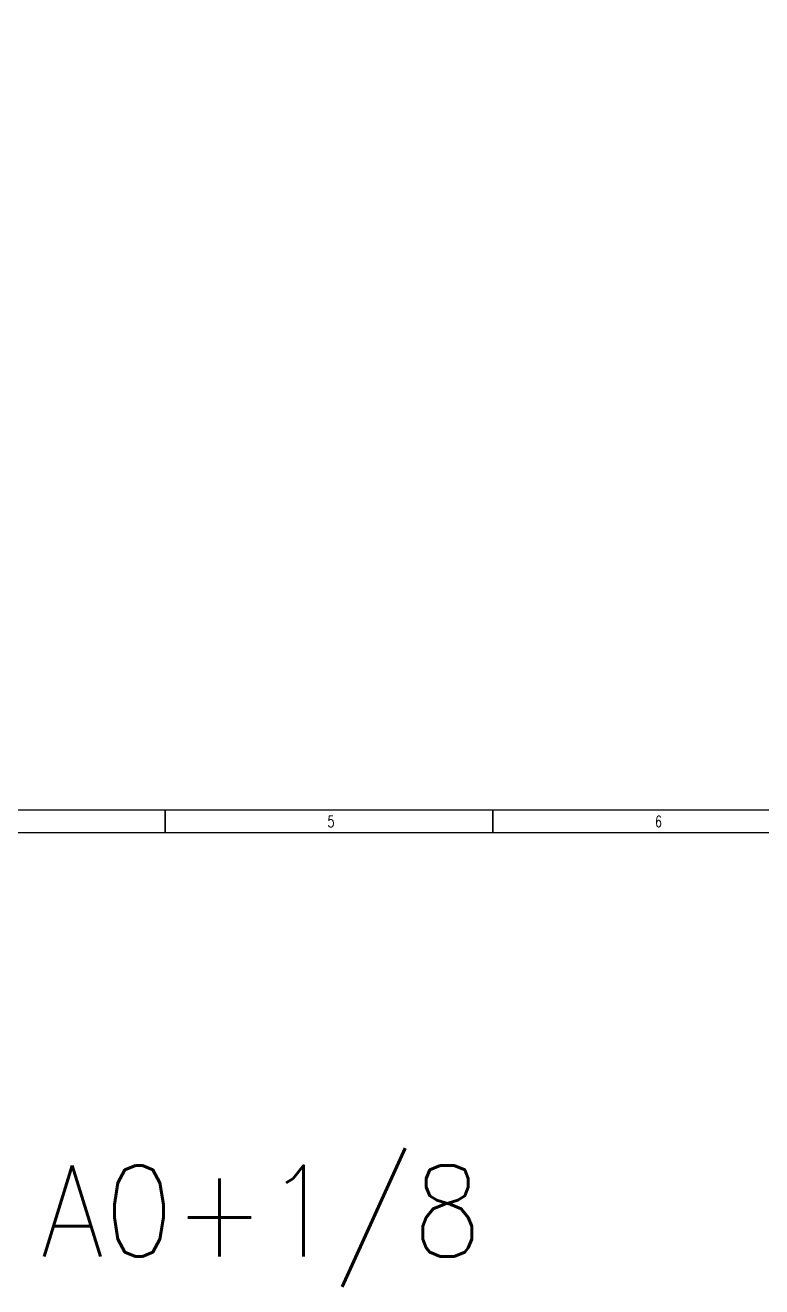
# Model space of a CAD drawing. Header units: inches. Extents: x 6 to 109360, y -14990 to 740552.
# Drawn here: x 547 to 871, y -192 to 363 of the extents above; entities that cross this region are included whole.
import ezdxf
from ezdxf.enums import TextEntityAlignment as Align

# ---------------------------------------------------------------- set-up
doc = ezdxf.new("R2010")
doc.units = ezdxf.units.IN
doc.header["$MEASUREMENT"] = 0
doc.styles.add('HZ', font='txt_____.ttf', dxfattribs={"width": 0.7, "bigfont": 'HZTXT'})

msp = doc.modelspace()

# ---------------------------------------------------------------- linework, layer by layer
msp.add_lwpolyline([(31.21035, 838.28993), (1185.13035, 838.28993), (1185.13035, 17.28993), (31.21035, 17.28993)], close=True)
at = {"flags": 128}
for points in [[(608.17035, 7.28993), (608.17035, 17.28993)], [(752.41035, 7.28993), (752.41035, 17.28993)]]:
    msp.add_lwpolyline(points, dxfattribs=at)
at = {"color": 4, "flags": 128}
for points in [[(608.17035, 17.28993), (608.17035, 7.28993)], [(752.41035, 17.28993), (752.41035, 7.28993)], [(1195.21035, 7.28993), (6.21035, 7.28993)]]:
    msp.add_lwpolyline(points, dxfattribs=at)

# ---------------------------------------------------------------- texts
at = {"color": 0, "style": 'HZ', "width": 0.7}
for s, p in [('5', (679.70496, 9.78993)), ('6', (823.94496, 9.78993))]:
    msp.add_text(s, height=5, dxfattribs=at).set_placement(p)
at = {"color": 0, "style": 'HZ', "width": 0.9}
msp.add_text('A0+1/8', height=40, dxfattribs=at).set_placement((650.61524, -179.13347), align=Align.CENTER)

doc.saveas('drawing.dxf')
